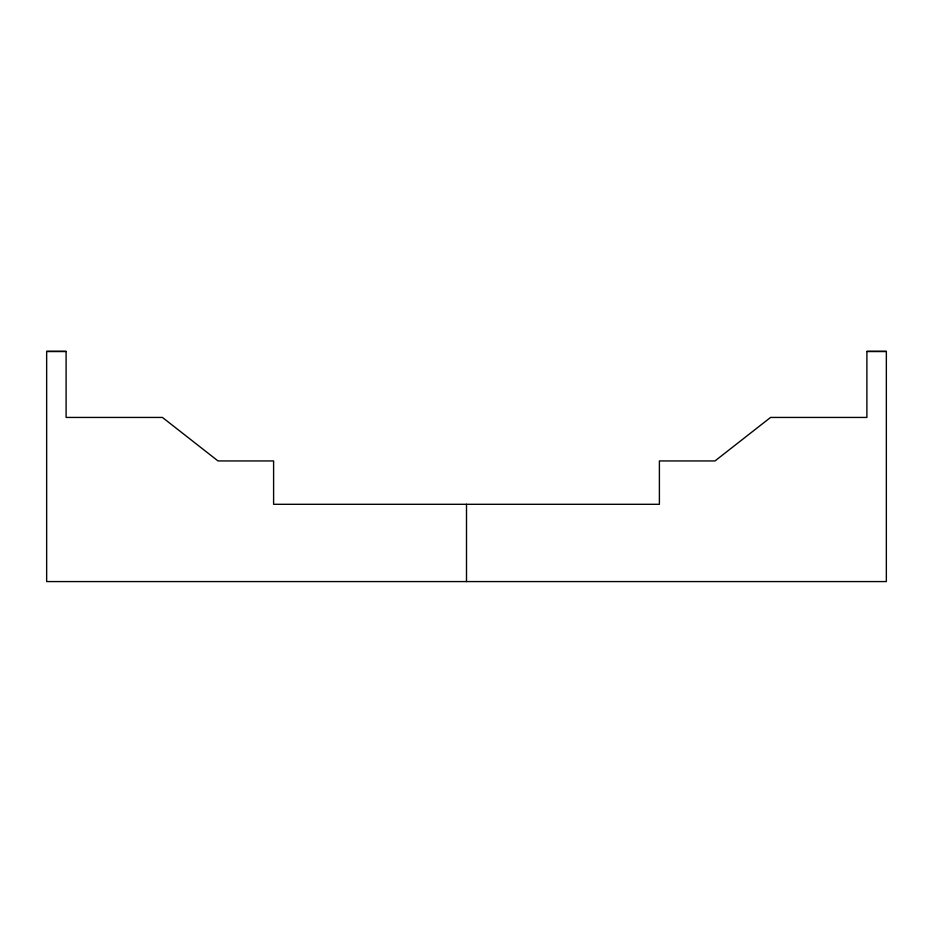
<?xml version="1.0" encoding="UTF-8"?>
<svg xmlns="http://www.w3.org/2000/svg" width="933" height="933" viewBox="0 0 933 933"><rect width="100%" height="100%" fill="white"/><g stroke="black" fill="none" stroke-linecap="round" stroke-linejoin="round"><path stroke-width="1.4" d="M66.103 351.426L46.65 351.426L46.65 581.574L886.35 581.574L886.35 351.426L866.897 351.426L866.897 417.436L770.576 417.436L714.993 460.937L659.398 460.937L659.398 504.298L273.602 504.298L273.602 460.937L218.007 460.937L162.424 417.436L66.103 417.436L66.103 351.426L46.65 351.426M886.35 351.426L866.897 351.426M466.5 504.298L466.5 581.574"/></g></svg>
